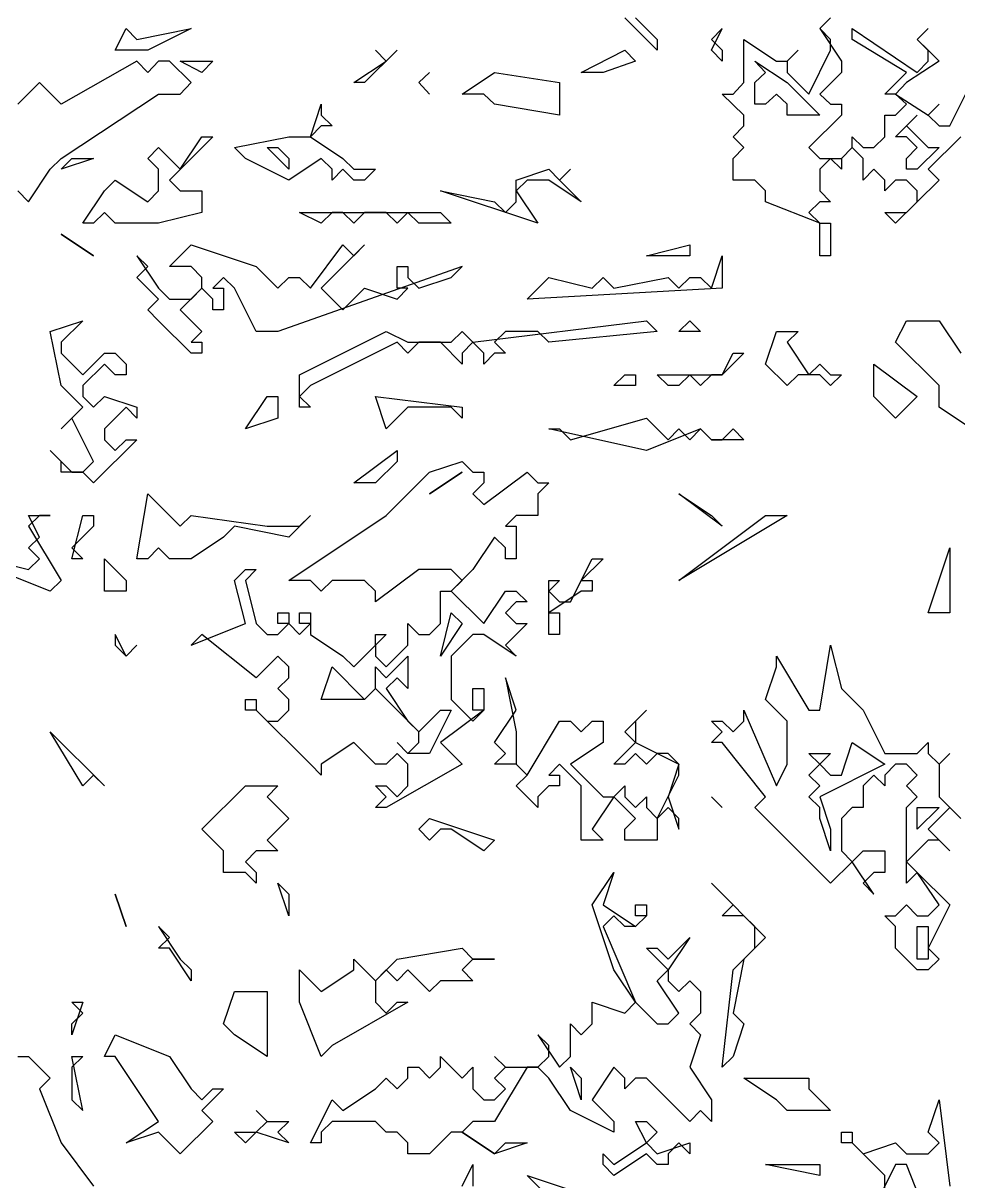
# Model space of a CAD drawing. Header units: millimetres. Extents: x 3633 to 4629, y 3430 to 3787.
# Drawn here: x 3991.47 to 3995.71, y 3592.82 to 3598.06 of the extents above; entities that cross this region are included whole.
import ezdxf

# ---------------------------------------------------------------- set-up
doc = ezdxf.new("R2010")
doc.units = ezdxf.units.MM

# ---------------------------------------------------------------- blocks, each defined once
blk = doc.blocks.new('Pine 3 Elev_133')
at = {"color": 0}
for p, q in [((-385.2, 4072.2), (-445.2, 4132.1)), ((-425.2, 4132.1), (-385.2, 4092.2)), ((-85.2, 4112.2), (-65.2, 4132.1)), ((-65.2, 4132.1), (-85.2, 4112.2)), ((-1385.2, 4072.2), (-1365.2, 4112.2)), ((-1365.2, 4112.2), (-1345.2, 4092.2)), ((-1345.2, 4092.2), (-1245.2, 4112.2)), ((-1245.2, 4112.2), (-1325.2, 4072.2)), ((-285.2, 4072.2), (-265.2, 4112.2)), ((-265.2, 4112.2), (-285.2, 4092.2)), ((-65.2, 4092.2), (-85.2, 4112.2)), ((-85.2, 4112.2), (-45.2, 4052.3)), ((-25.2, 4092.2), (-25.2, 4112.2)), ((-25.2, 4112.2), (94.8, 4031.3)), ((94.8, 4092.2), (114.8, 4112.2)), ((114.8, 4112.2), (94.8, 4092.2)), ((-385.2, 4092.2), (-385.2, 4072.2)), ((-285.2, 4092.2), (-265.2, 4072.2)), ((-225.2, 4012.4), (-225.2, 4092.2)), ((-225.2, 4092.2), (-165.2, 4052.3)), ((-65.2, 4072.2), (-65.2, 4092.2)), ((74.8, 4031.3), (-25.2, 4092.2)), ((114.8, 4072.2), (94.8, 4092.2)), ((94.8, 4092.2), (134.8, 4052.3)), ((-1325.2, 4072.2), (-1385.2, 4072.2)), ((-865.2, 4072.2), (-925.2, 4012.4)), ((-885.2, 4052.3), (-905.2, 4072.2)), ((-905.2, 4072.2), (-885.2, 4052.3)), ((-885.2, 4052.3), (-865.2, 4072.2)), ((-525.2, 4031.3), (-445.2, 4072.2)), ((-445.2, 4072.2), (-425.2, 4052.3)), ((-265.2, 4052.3), (-285.2, 4072.2)), ((-265.2, 4072.2), (-265.2, 4052.3)), ((-145.2, 4052.3), (-125.2, 4072.2)), ((-125.2, 4072.2), (-145.2, 4052.3)), ((-105.2, 3991.4), (-65.2, 4072.2)), ((114.8, 4052.3), (114.8, 4072.2)), ((-1345.2, 4052.3), (-1485.2, 3972.4)), ((-1325.2, 4031.3), (-1345.2, 4052.3)), ((-1305.2, 4052.3), (-1325.2, 4031.3)), ((-1285.2, 4052.3), (-1305.2, 4052.3)), ((-1245.2, 4012.4), (-1285.2, 4052.3)), ((-1225.2, 4031.3), (-1265.2, 4052.3)), ((-1265.2, 4052.3), (-1205.2, 4052.3)), ((-1205.2, 4052.3), (-1225.2, 4031.3)), ((-945.2, 4012.4), (-885.2, 4052.3)), ((-425.2, 4052.3), (-485.2, 4031.3)), ((-185.2, 4031.3), (-205.2, 4052.3)), ((-205.2, 4052.3), (-145.2, 4012.4)), ((-165.2, 4052.3), (-145.2, 4052.3)), ((-145.2, 4052.3), (-145.2, 4031.3)), ((-45.2, 4052.3), (-45.2, 4031.3)), ((134.8, 4052.3), (74.8, 4012.4)), ((94.8, 4031.3), (114.8, 4052.3)), ((-825.2, 4012.4), (-805.2, 4031.3)), ((-805.2, 4031.3), (-825.2, 4012.4)), ((-745.2, 3991.4), (-685.2, 4031.3)), ((-685.2, 4031.3), (-565.2, 4012.4)), ((-485.2, 4031.3), (-525.2, 4031.3)), ((-205.2, 4012.4), (-185.2, 4031.3)), ((-145.2, 4031.3), (-105.2, 3991.4)), ((-45.2, 4031.3), (-85.2, 3991.4)), ((34.8, 3991.4), (74.8, 4031.3)), ((-1525.2, 4012.4), (-1565.2, 3972.4)), ((-1485.2, 3972.4), (-1525.2, 4012.4)), ((-1265.2, 3991.4), (-1245.2, 4012.4)), ((-925.2, 4012.4), (-945.2, 4012.4)), ((-805.2, 3991.4), (-825.2, 4012.4)), ((-825.2, 4012.4), (-805.2, 3991.4)), ((-565.2, 4012.4), (-565.2, 3952.5)), ((-245.2, 3991.4), (-225.2, 4012.4)), ((-205.2, 3972.4), (-205.2, 4012.4)), ((-145.2, 4012.4), (-85.2, 3952.5)), ((74.8, 4012.4), (54.8, 3991.4)), ((154.8, 3932.5), (194.8, 4012.4)), ((-1485.2, 3872.6), (-1305.2, 3991.4)), ((-1305.2, 3991.4), (-1265.2, 3991.4)), ((-705.2, 3991.4), (-745.2, 3991.4)), ((-685.2, 3972.4), (-705.2, 3991.4)), ((-225.2, 3952.5), (-265.2, 3991.4)), ((-265.2, 3991.4), (-245.2, 3991.4)), ((-165.2, 3991.4), (-185.2, 3972.4)), ((-145.2, 3972.4), (-165.2, 3991.4)), ((-85.2, 3991.4), (-65.2, 3972.4)), ((54.8, 3991.4), (34.8, 3991.4)), ((74.8, 3972.4), (54.8, 3991.4)), ((54.8, 3991.4), (114.8, 3952.5)), ((-1025.2, 3912.5), (-1005.2, 3972.4)), ((-1005.2, 3972.4), (-1005.2, 3952.5)), ((-1005.2, 3952.5), (-985.2, 3932.5)), ((-565.2, 3952.5), (-685.2, 3972.4)), ((-225.2, 3932.5), (-225.2, 3952.5)), ((-185.2, 3972.4), (-205.2, 3972.4)), ((-145.2, 3952.5), (-145.2, 3972.4)), ((-85.2, 3952.5), (-145.2, 3952.5)), ((-45.2, 3952.5), (-105.2, 3892.6)), ((-65.2, 3972.4), (-45.2, 3972.4)), ((-45.2, 3972.4), (-45.2, 3952.5)), ((34.8, 3912.5), (34.8, 3952.5)), ((34.8, 3952.5), (54.8, 3952.5)), ((54.8, 3952.5), (74.8, 3972.4)), ((54.8, 3912.5), (94.8, 3952.5)), ((94.8, 3952.5), (74.8, 3932.5)), ((114.8, 3952.5), (134.8, 3972.4)), ((134.8, 3972.4), (114.8, 3952.5)), ((114.8, 3952.5), (134.8, 3932.5)), ((-1005.2, 3932.5), (-1025.2, 3912.5)), ((-985.2, 3932.5), (-1005.2, 3932.5)), ((-245.2, 3912.5), (-225.2, 3932.5)), ((74.8, 3932.5), (114.8, 3892.6)), ((134.8, 3932.5), (154.8, 3932.5)), ((-1205.2, 3912.5), (-1285.2, 3832.7)), ((-1265.2, 3852.7), (-1225.2, 3912.5)), ((-1225.2, 3912.5), (-1205.2, 3912.5)), ((-1165.2, 3892.6), (-1065.2, 3912.5)), ((-1065.2, 3912.5), (-1025.2, 3912.5)), ((-1025.2, 3912.5), (-965.2, 3872.6)), ((-225.2, 3892.6), (-245.2, 3912.5)), ((-25.2, 3892.6), (-25.2, 3912.5)), ((-25.2, 3912.5), (-5.2, 3892.6)), ((14.8, 3892.6), (34.8, 3912.5)), ((74.8, 3912.5), (54.8, 3912.5)), ((94.8, 3892.6), (74.8, 3912.5)), ((174.8, 3912.5), (114.8, 3852.7)), ((-1325.2, 3872.6), (-1305.2, 3892.6)), ((-1305.2, 3892.6), (-1265.2, 3852.7)), ((-1145.2, 3872.6), (-1165.2, 3892.6)), ((-1065.2, 3852.7), (-1105.2, 3892.6)), ((-1105.2, 3892.6), (-1085.2, 3892.6)), ((-1085.2, 3892.6), (-1065.2, 3872.6)), ((-245.2, 3872.6), (-225.2, 3892.6)), ((-105.2, 3892.6), (-85.2, 3872.6)), ((-25.2, 3892.6), (-45.2, 3872.6)), ((-45.2, 3872.6), (-25.2, 3892.6)), ((-5.2, 3872.6), (-25.2, 3892.6)), ((-5.2, 3892.6), (14.8, 3892.6)), ((74.8, 3872.6), (94.8, 3892.6)), ((134.8, 3892.6), (94.8, 3852.7)), ((114.8, 3892.6), (134.8, 3892.6)), ((-1505.2, 3852.7), (-1485.2, 3872.6)), ((-1485.2, 3852.7), (-1465.2, 3872.6)), ((-1425.2, 3872.6), (-1485.2, 3852.7)), ((-1465.2, 3872.6), (-1425.2, 3872.6)), ((-1305.2, 3852.7), (-1325.2, 3872.6)), ((-1065.2, 3832.7), (-1145.2, 3872.6)), ((-1005.2, 3872.6), (-1065.2, 3832.7)), ((-1065.2, 3872.6), (-1065.2, 3852.7)), ((-985.2, 3852.7), (-1005.2, 3872.6)), ((-965.2, 3872.6), (-945.2, 3852.7)), ((-245.2, 3832.7), (-245.2, 3872.6)), ((-65.2, 3872.6), (-85.2, 3852.7)), ((-85.2, 3872.6), (-45.2, 3872.6)), ((-45.2, 3852.7), (-65.2, 3872.6)), ((-45.2, 3872.6), (-45.2, 3852.7)), ((-5.2, 3832.7), (-5.2, 3872.6)), ((74.8, 3852.7), (74.8, 3872.6)), ((-1545.2, 3792.8), (-1505.2, 3852.7)), ((-1305.2, 3812.7), (-1305.2, 3852.7)), ((-965.2, 3852.7), (-985.2, 3832.7)), ((-985.2, 3832.7), (-985.2, 3852.7)), ((-945.2, 3832.7), (-965.2, 3852.7)), ((-945.2, 3852.7), (-905.2, 3852.7)), ((-905.2, 3852.7), (-925.2, 3832.7)), ((-645.2, 3832.7), (-585.2, 3852.7)), ((-585.2, 3852.7), (-565.2, 3832.7)), ((-545.2, 3852.7), (-565.2, 3832.7)), ((-565.2, 3832.7), (-545.2, 3852.7)), ((-85.2, 3852.7), (-85.2, 3812.7)), ((14.8, 3852.7), (-5.2, 3832.7)), ((34.8, 3832.7), (14.8, 3852.7)), ((94.8, 3852.7), (74.8, 3852.7)), ((114.8, 3852.7), (134.8, 3832.7)), ((-1405.2, 3812.7), (-1385.2, 3832.7)), ((-1385.2, 3832.7), (-1325.2, 3792.8)), ((-1285.2, 3832.7), (-1265.2, 3812.7)), ((-925.2, 3832.7), (-945.2, 3832.7)), ((-625.2, 3832.7), (-645.2, 3812.7)), ((-645.2, 3792.8), (-645.2, 3832.7)), ((-585.2, 3832.7), (-625.2, 3832.7)), ((-525.2, 3792.8), (-585.2, 3832.7)), ((-565.2, 3832.7), (-525.2, 3792.8)), ((-205.2, 3832.7), (-245.2, 3832.7)), ((-185.2, 3812.7), (-205.2, 3832.7)), ((54.8, 3832.7), (34.8, 3812.7)), ((34.8, 3812.7), (34.8, 3832.7)), ((134.8, 3832.7), (54.8, 3752.9)), ((74.8, 3832.7), (54.8, 3832.7)), ((94.8, 3812.7), (74.8, 3832.7)), ((-1565.2, 3812.7), (-1545.2, 3792.8)), ((-1445.2, 3752.9), (-1405.2, 3812.7)), ((-1325.2, 3792.8), (-1305.2, 3812.7)), ((-1265.2, 3812.7), (-1225.2, 3812.7)), ((-1225.2, 3812.7), (-1225.2, 3772.8)), ((-605.2, 3752.9), (-785.2, 3812.7)), ((-785.2, 3812.7), (-685.2, 3792.8)), ((-645.2, 3812.7), (-605.2, 3752.9)), ((-185.2, 3792.8), (-185.2, 3812.7)), ((-85.2, 3812.7), (-65.2, 3792.8)), ((94.8, 3792.8), (94.8, 3812.7)), ((-685.2, 3792.8), (-665.2, 3772.8)), ((-665.2, 3772.8), (-645.2, 3792.8)), ((-85.2, 3752.9), (-185.2, 3792.8)), ((-85.2, 3792.8), (-105.2, 3772.8)), ((-65.2, 3792.8), (-85.2, 3792.8)), ((74.8, 3772.8), (94.8, 3792.8)), ((-1405.2, 3772.8), (-1425.2, 3752.9)), ((-1385.2, 3752.9), (-1405.2, 3772.8)), ((-1225.2, 3772.8), (-1305.2, 3752.9)), ((-1005.2, 3752.9), (-1045.2, 3772.8)), ((-1045.2, 3772.8), (-785.2, 3772.8)), ((-985.2, 3772.8), (-1005.2, 3752.9)), ((-965.2, 3772.8), (-985.2, 3772.8)), ((-945.2, 3752.9), (-965.2, 3772.8)), ((-925.2, 3772.8), (-945.2, 3752.9)), ((-885.2, 3772.8), (-925.2, 3772.8)), ((-865.2, 3752.9), (-885.2, 3772.8)), ((-845.2, 3772.8), (-865.2, 3752.9)), ((-825.2, 3752.9), (-845.2, 3772.8)), ((-785.2, 3772.8), (-765.2, 3752.9)), ((-105.2, 3772.8), (-85.2, 3752.9)), ((54.8, 3752.9), (34.8, 3772.8)), ((34.8, 3772.8), (74.8, 3772.8)), ((-1425.2, 3752.9), (-1445.2, 3752.9)), ((-1305.2, 3752.9), (-1385.2, 3752.9)), ((-765.2, 3752.9), (-825.2, 3752.9)), ((-85.2, 3752.9), (-65.2, 3752.9)), ((-85.2, 3693), (-85.2, 3752.9)), ((-65.2, 3752.9), (-65.2, 3693)), ((-1485.2, 3732.9), (-1425.2, 3693)), ((-1425.2, 3693), (-1485.2, 3732.9)), ((-1285.2, 3673), (-1245.2, 3712.9)), ((-1245.2, 3712.9), (-1125.2, 3673)), ((-1025.2, 3633.1), (-965.2, 3712.9)), ((-925.2, 3712.9), (-1005.2, 3633.1)), ((-965.2, 3712.9), (-945.2, 3693)), ((-945.2, 3693), (-925.2, 3712.9)), ((-405.2, 3693), (-325.2, 3712.9)), ((-325.2, 3712.9), (-325.2, 3693)), ((-1325.2, 3673), (-1345.2, 3693)), ((-1345.2, 3693), (-1305.2, 3633.1)), ((-325.2, 3693), (-405.2, 3693)), ((-285.2, 3633.1), (-265.2, 3693)), ((-265.2, 3693), (-265.2, 3633.1)), ((-65.2, 3693), (-85.2, 3693)), ((-1345.2, 3653), (-1325.2, 3673)), ((-1305.2, 3613.1), (-1345.2, 3653)), ((-1245.2, 3673), (-1285.2, 3673)), ((-1225.2, 3653), (-1245.2, 3673)), ((-1225.2, 3633.1), (-1225.2, 3653)), ((-1185.2, 3653), (-1205.2, 3633.1)), ((-1165.2, 3633.1), (-1185.2, 3653)), ((-1125.2, 3673), (-1085.2, 3633.1)), ((-745.2, 3673), (-1085.2, 3553.2)), ((-1085.2, 3633.1), (-1065.2, 3653)), ((-1065.2, 3653), (-1045.2, 3653)), ((-1045.2, 3653), (-1025.2, 3633.1)), ((-865.2, 3633.1), (-865.2, 3673)), ((-865.2, 3673), (-845.2, 3673)), ((-845.2, 3673), (-845.2, 3653)), ((-845.2, 3653), (-825.2, 3633.1)), ((-825.2, 3633.1), (-765.2, 3653)), ((-765.2, 3653), (-745.2, 3673)), ((-625.2, 3613.1), (-585.2, 3653)), ((-585.2, 3653), (-505.2, 3633.1)), ((-505.2, 3633.1), (-485.2, 3653)), ((-485.2, 3653), (-465.2, 3633.1)), ((-465.2, 3633.1), (-365.2, 3653)), ((-365.2, 3653), (-345.2, 3633.1)), ((-345.2, 3633.1), (-325.2, 3653)), ((-325.2, 3653), (-305.2, 3653)), ((-305.2, 3653), (-285.2, 3633.1)), ((-1305.2, 3633.1), (-1285.2, 3613.1)), ((-1225.2, 3633.1), (-1265.2, 3593.2)), ((-1245.2, 3613.1), (-1225.2, 3633.1)), ((-1205.2, 3613.1), (-1225.2, 3633.1)), ((-1205.2, 3633.1), (-1185.2, 3633.1)), ((-1185.2, 3633.1), (-1185.2, 3593.2)), ((-1125.2, 3553.2), (-1165.2, 3633.1)), ((-1005.2, 3633.1), (-965.2, 3593.2)), ((-965.2, 3593.2), (-925.2, 3633.1)), ((-925.2, 3633.1), (-865.2, 3613.1)), ((-865.2, 3613.1), (-845.2, 3633.1)), ((-845.2, 3633.1), (-865.2, 3633.1)), ((-265.2, 3633.1), (-625.2, 3613.1)), ((-1325.2, 3593.2), (-1305.2, 3613.1)), ((-1285.2, 3613.1), (-1245.2, 3613.1)), ((-1205.2, 3593.2), (-1205.2, 3613.1)), ((-1305.2, 3573.2), (-1325.2, 3593.2)), ((-1265.2, 3593.2), (-1225.2, 3553.2)), ((-1185.2, 3593.2), (-1205.2, 3593.2)), ((-1505.2, 3553.2), (-1445.2, 3573.2)), ((-1445.2, 3573.2), (-1485.2, 3533.3)), ((-1245.2, 3513.3), (-1305.2, 3573.2)), ((-725.2, 3533.3), (-405.2, 3573.2)), ((-405.2, 3573.2), (-385.2, 3553.2)), ((-345.2, 3553.2), (-325.2, 3573.2)), ((-325.2, 3573.2), (-305.2, 3553.2)), ((54.8, 3533.3), (74.8, 3573.2)), ((74.8, 3573.2), (134.8, 3573.2)), ((134.8, 3573.2), (174.8, 3513.3)), ((-1485.2, 3453.4), (-1505.2, 3553.2)), ((-1225.2, 3553.2), (-1245.2, 3533.3)), ((-1085.2, 3553.2), (-1125.2, 3553.2)), ((-1045.2, 3473.4), (-885.2, 3553.2)), ((-885.2, 3553.2), (-845.2, 3533.3)), ((-765.2, 3533.3), (-745.2, 3553.2)), ((-745.2, 3553.2), (-725.2, 3533.3)), ((-665.2, 3553.2), (-685.2, 3533.3)), ((-605.2, 3553.2), (-665.2, 3553.2)), ((-585.2, 3533.3), (-605.2, 3553.2)), ((-385.2, 3553.2), (-585.2, 3533.3)), ((-305.2, 3553.2), (-345.2, 3553.2)), ((-185.2, 3493.3), (-165.2, 3553.2)), ((-165.2, 3553.2), (-125.2, 3553.2)), ((-125.2, 3553.2), (-145.2, 3533.3)), ((-1485.2, 3533.3), (-1485.2, 3513.3)), ((-1245.2, 3533.3), (-1225.2, 3533.3)), ((-1225.2, 3533.3), (-1225.2, 3513.3)), ((-865.2, 3533.3), (-1025.2, 3453.4)), ((-845.2, 3513.3), (-865.2, 3533.3)), ((-825.2, 3533.3), (-845.2, 3513.3)), ((-845.2, 3533.3), (-765.2, 3533.3)), ((-785.2, 3533.3), (-825.2, 3533.3)), ((-745.2, 3493.3), (-785.2, 3533.3)), ((-725.2, 3533.3), (-745.2, 3513.3)), ((-705.2, 3513.3), (-725.2, 3533.3)), ((-685.2, 3533.3), (-665.2, 3513.3)), ((-145.2, 3533.3), (-105.2, 3473.4)), ((134.8, 3453.4), (54.8, 3533.3)), ((-1485.2, 3513.3), (-1445.2, 3473.4)), ((-1445.2, 3473.4), (-1405.2, 3513.3)), ((-1405.2, 3513.3), (-1385.2, 3513.3)), ((-1385.2, 3513.3), (-1365.2, 3493.3)), ((-1225.2, 3513.3), (-1245.2, 3513.3)), ((-745.2, 3513.3), (-745.2, 3493.3)), ((-685.2, 3513.3), (-705.2, 3493.3)), ((-705.2, 3493.3), (-705.2, 3513.3)), ((-665.2, 3513.3), (-685.2, 3513.3)), ((-265.2, 3473.4), (-245.2, 3513.3)), ((-225.2, 3513.3), (-265.2, 3473.4)), ((-245.2, 3513.3), (-225.2, 3513.3)), ((-1405.2, 3493.3), (-1445.2, 3453.4)), ((-1385.2, 3473.4), (-1405.2, 3493.3)), ((-1365.2, 3493.3), (-1365.2, 3473.4)), ((-145.2, 3453.4), (-185.2, 3493.3)), ((-105.2, 3473.4), (-85.2, 3493.3)), ((-85.2, 3493.3), (-65.2, 3473.4)), ((14.8, 3433.5), (14.8, 3493.3)), ((14.8, 3493.3), (94.8, 3433.5)), ((-1365.2, 3473.4), (-1385.2, 3473.4)), ((-1045.2, 3413.5), (-1045.2, 3473.4)), ((-465.2, 3453.4), (-445.2, 3473.4)), ((-445.2, 3473.4), (-425.2, 3473.4)), ((-425.2, 3473.4), (-425.2, 3453.4)), ((-365.2, 3453.4), (-385.2, 3473.4)), ((-385.2, 3473.4), (-265.2, 3473.4)), ((-325.2, 3473.4), (-345.2, 3453.4)), ((-305.2, 3453.4), (-325.2, 3473.4)), ((-285.2, 3473.4), (-305.2, 3453.4)), ((-265.2, 3473.4), (-285.2, 3473.4)), ((-125.2, 3473.4), (-145.2, 3453.4)), ((-85.2, 3473.4), (-125.2, 3473.4)), ((-65.2, 3453.4), (-85.2, 3473.4)), ((-65.2, 3473.4), (-45.2, 3473.4)), ((-45.2, 3473.4), (-65.2, 3453.4)), ((-1445.2, 3413.5), (-1485.2, 3453.4)), ((-1445.2, 3453.4), (-1445.2, 3433.5)), ((-1025.2, 3453.4), (-1045.2, 3433.5)), ((-425.2, 3453.4), (-465.2, 3453.4)), ((-345.2, 3453.4), (-365.2, 3453.4)), ((134.8, 3413.5), (134.8, 3453.4)), ((-1445.2, 3433.5), (-1425.2, 3413.5)), ((-1425.2, 3413.5), (-1405.2, 3433.5)), ((-1405.2, 3433.5), (-1345.2, 3413.5)), ((-1145.2, 3373.6), (-1105.2, 3433.5)), ((-1105.2, 3433.5), (-1085.2, 3433.5)), ((-1085.2, 3433.5), (-1085.2, 3393.5)), ((-1045.2, 3433.5), (-1025.2, 3413.5)), ((-885.2, 3373.6), (-905.2, 3433.5)), ((-905.2, 3433.5), (-745.2, 3413.5)), ((54.8, 3393.5), (14.8, 3433.5)), ((94.8, 3433.5), (54.8, 3393.5)), ((-1485.2, 3373.6), (-1445.2, 3413.5)), ((-1365.2, 3413.5), (-1405.2, 3373.6)), ((-1345.2, 3393.5), (-1365.2, 3413.5)), ((-1345.2, 3413.5), (-1345.2, 3393.5)), ((-1025.2, 3413.5), (-1045.2, 3413.5)), ((-845.2, 3413.5), (-885.2, 3373.6)), ((-765.2, 3413.5), (-845.2, 3413.5)), ((-745.2, 3393.5), (-765.2, 3413.5)), ((-745.2, 3413.5), (-745.2, 3393.5)), ((194.8, 3373.6), (134.8, 3413.5)), ((-1465.2, 3393.5), (-1485.2, 3373.6)), ((-1425.2, 3313.7), (-1465.2, 3393.5)), ((-1085.2, 3393.5), (-1145.2, 3373.6)), ((-545.2, 3353.6), (-405.2, 3393.5)), ((-405.2, 3393.5), (-365.2, 3353.6)), ((-1345.2, 3353.6), (-1425.2, 3273.8)), ((-1405.2, 3373.6), (-1405.2, 3353.6)), ((-1405.2, 3353.6), (-1385.2, 3333.7)), ((-1385.2, 3333.7), (-1365.2, 3353.6)), ((-1365.2, 3353.6), (-1345.2, 3353.6)), ((-405.2, 3333.7), (-585.2, 3373.6)), ((-585.2, 3373.6), (-565.2, 3373.6)), ((-565.2, 3373.6), (-545.2, 3353.6)), ((-305.2, 3373.6), (-405.2, 3333.7)), ((-365.2, 3353.6), (-345.2, 3373.6)), ((-345.2, 3373.6), (-325.2, 3353.6)), ((-325.2, 3353.6), (-305.2, 3373.6)), ((-305.2, 3373.6), (-285.2, 3353.6)), ((-285.2, 3353.6), (-305.2, 3373.6)), ((-285.2, 3353.6), (-265.2, 3353.6)), ((-225.2, 3353.6), (-285.2, 3353.6)), ((-265.2, 3353.6), (-245.2, 3373.6)), ((-245.2, 3373.6), (-225.2, 3353.6)), ((-1485.2, 3313.7), (-1505.2, 3333.7)), ((-1505.2, 3333.7), (-1465.2, 3293.7)), ((-945.2, 3273.8), (-865.2, 3333.7)), ((-865.2, 3333.7), (-865.2, 3313.7)), ((-1485.2, 3293.7), (-1485.2, 3313.7)), ((-1445.2, 3293.7), (-1425.2, 3313.7)), ((-865.2, 3313.7), (-905.2, 3273.8)), ((-805.2, 3293.7), (-745.2, 3313.7)), ((-745.2, 3313.7), (-725.2, 3293.7)), ((-1445.2, 3293.7), (-1485.2, 3293.7)), ((-1465.2, 3293.7), (-1445.2, 3293.7)), ((-1425.2, 3273.8), (-1445.2, 3293.7)), ((-885.2, 3213.9), (-805.2, 3293.7)), ((-745.2, 3293.7), (-805.2, 3253.8)), ((-805.2, 3253.8), (-745.2, 3293.7)), ((-725.2, 3293.7), (-705.2, 3293.7)), ((-705.2, 3293.7), (-705.2, 3273.8)), ((-705.2, 3233.8), (-625.2, 3293.7)), ((-625.2, 3293.7), (-605.2, 3273.8)), ((-905.2, 3273.8), (-945.2, 3273.8)), ((-705.2, 3273.8), (-725.2, 3253.8)), ((-605.2, 3273.8), (-585.2, 3273.8)), ((-585.2, 3273.8), (-605.2, 3253.8)), ((-1345.2, 3134), (-1325.2, 3253.8)), ((-1325.2, 3253.8), (-1265.2, 3193.9)), ((-725.2, 3253.8), (-705.2, 3233.8)), ((-605.2, 3253.8), (-605.2, 3213.9)), ((-265.2, 3193.9), (-345.2, 3253.8)), ((-345.2, 3253.8), (-285.2, 3213.9)), ((-1525.2, 3213.9), (-1545.2, 3193.9)), ((-1525.2, 3174), (-1545.2, 3213.9)), ((-1545.2, 3213.9), (-1505.2, 3213.9)), ((-1505.2, 3213.9), (-1525.2, 3213.9)), ((-1465.2, 3134), (-1445.2, 3213.9)), ((-1445.2, 3213.9), (-1425.2, 3213.9)), ((-1425.2, 3213.9), (-1425.2, 3193.9)), ((-1265.2, 3193.9), (-1245.2, 3213.9)), ((-1245.2, 3213.9), (-1105.2, 3193.9)), ((-1065.2, 3094.1), (-885.2, 3213.9)), ((-1025.2, 3213.9), (-1065.2, 3174)), ((-1045.2, 3193.9), (-1025.2, 3213.9)), ((-645.2, 3213.9), (-665.2, 3193.9)), ((-605.2, 3213.9), (-645.2, 3213.9)), ((-345.2, 3094.1), (-185.2, 3213.9)), ((-145.2, 3213.9), (-345.2, 3094.1)), ((-285.2, 3213.9), (-265.2, 3193.9)), ((-185.2, 3213.9), (-145.2, 3213.9)), ((-1545.2, 3193.9), (-1485.2, 3094.1)), ((-1425.2, 3193.9), (-1465.2, 3154)), ((-1165.2, 3193.9), (-1185.2, 3174)), ((-1065.2, 3174), (-1165.2, 3193.9)), ((-1105.2, 3193.9), (-1045.2, 3193.9)), ((-665.2, 3193.9), (-645.2, 3193.9)), ((-645.2, 3193.9), (-645.2, 3134)), ((-1545.2, 3154), (-1525.2, 3174)), ((-1185.2, 3174), (-1245.2, 3134)), ((-685.2, 3174), (-725.2, 3114.1)), ((-665.2, 3154), (-685.2, 3174)), ((-1525.2, 3134), (-1545.2, 3154)), ((-1465.2, 3154), (-1445.2, 3134)), ((-1305.2, 3154), (-1325.2, 3134)), ((-1285.2, 3134), (-1305.2, 3154)), ((-665.2, 3134), (-665.2, 3154)), ((114.8, 3034.2), (154.8, 3154)), ((154.8, 3154), (154.8, 3034.2)), ((-1625.2, 3134), (-1545.2, 3114.1)), ((-1545.2, 3114.1), (-1525.2, 3134)), ((-1445.2, 3134), (-1465.2, 3134)), ((-1405.2, 3074.1), (-1405.2, 3134)), ((-1405.2, 3134), (-1365.2, 3094.1)), ((-1325.2, 3134), (-1345.2, 3134)), ((-1245.2, 3134), (-1285.2, 3134)), ((-645.2, 3134), (-665.2, 3134)), ((-545.2, 3054.2), (-505.2, 3134)), ((-485.2, 3134), (-525.2, 3094.1)), ((-505.2, 3134), (-485.2, 3134)), ((-1505.2, 3074.1), (-1605.2, 3114.1)), ((-1165.2, 3094.1), (-1145.2, 3114.1)), ((-1145.2, 3114.1), (-1125.2, 3114.1)), ((-1125.2, 3114.1), (-1145.2, 3094.1)), ((-825.2, 3114.1), (-905.2, 3054.2)), ((-765.2, 3114.1), (-825.2, 3114.1)), ((-725.2, 3114.1), (-765.2, 3074.1)), ((-745.2, 3094.1), (-765.2, 3114.1)), ((-1485.2, 3094.1), (-1505.2, 3074.1)), ((-1365.2, 3094.1), (-1365.2, 3074.1)), ((-1145.2, 3014.3), (-1165.2, 3094.1)), ((-1145.2, 3094.1), (-1125.2, 3014.3)), ((-1025.2, 3094.1), (-1065.2, 3094.1)), ((-1005.2, 3074.1), (-1025.2, 3094.1)), ((-985.2, 3094.1), (-1005.2, 3074.1)), ((-925.2, 3094.1), (-985.2, 3094.1)), ((-905.2, 3074.1), (-925.2, 3094.1)), ((-765.2, 3074.1), (-745.2, 3094.1)), ((-585.2, 2994.3), (-585.2, 3094.1)), ((-585.2, 3094.1), (-565.2, 3094.1)), ((-565.2, 3094.1), (-585.2, 3074.1)), ((-525.2, 3094.1), (-505.2, 3094.1)), ((-505.2, 3094.1), (-505.2, 3074.1)), ((-1365.2, 3074.1), (-1405.2, 3074.1)), ((-905.2, 3054.2), (-905.2, 3074.1)), ((-785.2, 3014.3), (-785.2, 3074.1)), ((-785.2, 3074.1), (-765.2, 3074.1)), ((-765.2, 3074.1), (-705.2, 3014.3)), ((-705.2, 3014.3), (-665.2, 3074.1)), ((-665.2, 3074.1), (-645.2, 3074.1)), ((-645.2, 3074.1), (-625.2, 3054.2)), ((-525.2, 3074.1), (-585.2, 3034.2)), ((-585.2, 3074.1), (-565.2, 3054.2)), ((-505.2, 3074.1), (-525.2, 3074.1)), ((-1085.2, 3014.3), (-1085.2, 3034.2)), ((-1085.2, 3034.2), (-1065.2, 3034.2)), ((-1065.2, 3034.2), (-1065.2, 3014.3)), ((-1045.2, 3014.3), (-1045.2, 3034.2)), ((-1045.2, 3034.2), (-1025.2, 3034.2)), ((-1025.2, 3034.2), (-1025.2, 2994.3)), ((-785.2, 2954.4), (-765.2, 3034.2)), ((-765.2, 3034.2), (-745.2, 3014.3)), ((-645.2, 3054.2), (-665.2, 3034.2)), ((-665.2, 3034.2), (-645.2, 3014.3)), ((-625.2, 3054.2), (-645.2, 3054.2)), ((-585.2, 3034.2), (-565.2, 3034.2)), ((-565.2, 3054.2), (-545.2, 3054.2)), ((-565.2, 3034.2), (-565.2, 2994.3)), ((154.8, 3034.2), (114.8, 3034.2)), ((-1245.2, 2974.3), (-1145.2, 3014.3)), ((-1125.2, 3014.3), (-1105.2, 2994.3)), ((-1085.2, 2994.3), (-1065.2, 3014.3)), ((-1065.2, 3014.3), (-1085.2, 3014.3)), ((-1065.2, 3014.3), (-1045.2, 2994.3)), ((-1045.2, 2994.3), (-1025.2, 3014.3)), ((-1025.2, 3014.3), (-1045.2, 3014.3)), ((-845.2, 2974.3), (-845.2, 3014.3)), ((-845.2, 3014.3), (-825.2, 2994.3)), ((-805.2, 2994.3), (-785.2, 3014.3)), ((-745.2, 3014.3), (-785.2, 2954.4)), ((-625.2, 3014.3), (-665.2, 2974.3)), ((-645.2, 3014.3), (-625.2, 3014.3)), ((-1365.2, 2954.4), (-1385.2, 2994.3)), ((-1385.2, 2994.3), (-1385.2, 2974.3)), ((-1225.2, 2994.3), (-1245.2, 2974.3)), ((-1125.2, 2914.4), (-1225.2, 2994.3)), ((-1105.2, 2994.3), (-1085.2, 2994.3)), ((-1025.2, 2994.3), (-965.2, 2954.4)), ((-905.2, 2974.3), (-905.2, 2994.3)), ((-905.2, 2994.3), (-885.2, 2994.3)), ((-885.2, 2994.3), (-905.2, 2974.3)), ((-825.2, 2994.3), (-805.2, 2994.3)), ((-725.2, 2994.3), (-765.2, 2954.4)), ((-705.2, 2994.3), (-725.2, 2994.3)), ((-645.2, 2954.4), (-705.2, 2994.3)), ((-565.2, 2994.3), (-585.2, 2994.3)), ((-1385.2, 2974.3), (-1365.2, 2954.4)), ((-1365.2, 2954.4), (-1345.2, 2974.3)), ((-1345.2, 2974.3), (-1365.2, 2954.4)), ((-945.2, 2934.4), (-905.2, 2974.3)), ((-905.2, 2974.3), (-905.2, 2954.4)), ((-885.2, 2934.4), (-845.2, 2974.3)), ((-665.2, 2974.3), (-645.2, 2954.4)), ((-85.2, 2854.6), (-65.2, 2974.3)), ((-65.2, 2974.3), (-45.2, 2894.5)), ((-1085.2, 2954.4), (-1125.2, 2914.4)), ((-1065.2, 2934.4), (-1085.2, 2954.4)), ((-965.2, 2954.4), (-945.2, 2934.4)), ((-905.2, 2954.4), (-885.2, 2934.4)), ((-885.2, 2914.4), (-845.2, 2954.4)), ((-845.2, 2954.4), (-845.2, 2894.5)), ((-765.2, 2954.4), (-765.2, 2874.5)), ((-165.2, 2934.4), (-165.2, 2954.4)), ((-165.2, 2954.4), (-105.2, 2854.6)), ((-1065.2, 2914.4), (-1065.2, 2934.4)), ((-1005.2, 2874.5), (-985.2, 2934.4)), ((-985.2, 2934.4), (-925.2, 2874.5)), ((-905.2, 2894.5), (-905.2, 2934.4)), ((-905.2, 2934.4), (-885.2, 2914.4)), ((-185.2, 2874.5), (-165.2, 2934.4)), ((-1085.2, 2894.5), (-1065.2, 2914.4)), ((-865.2, 2914.4), (-885.2, 2894.5)), ((-845.2, 2894.5), (-865.2, 2914.4)), ((-645.2, 2854.6), (-665.2, 2914.4)), ((-665.2, 2914.4), (-645.2, 2814.6)), ((-1065.2, 2874.5), (-1085.2, 2894.5)), ((-905.2, 2894.5), (-925.2, 2874.5)), ((-925.2, 2874.5), (-905.2, 2894.5)), ((-825.2, 2814.6), (-905.2, 2894.5)), ((-885.2, 2894.5), (-845.2, 2834.6)), ((-725.2, 2854.6), (-725.2, 2894.5)), ((-725.2, 2894.5), (-705.2, 2894.5)), ((-705.2, 2894.5), (-705.2, 2854.6)), ((-45.2, 2894.5), (-5.2, 2854.6)), ((-1145.2, 2854.6), (-1145.2, 2874.5)), ((-1145.2, 2874.5), (-1125.2, 2874.5)), ((-1125.2, 2874.5), (-1125.2, 2854.6)), ((-1065.2, 2854.6), (-1065.2, 2874.5)), ((-925.2, 2874.5), (-1005.2, 2874.5)), ((-765.2, 2874.5), (-725.2, 2834.6)), ((-145.2, 2834.6), (-185.2, 2874.5)), ((-1125.2, 2854.6), (-1145.2, 2854.6)), ((-1025.2, 2754.8), (-1125.2, 2854.6)), ((-1125.2, 2854.6), (-1105.2, 2834.6)), ((-1085.2, 2834.6), (-1065.2, 2854.6)), ((-825.2, 2814.6), (-785.2, 2854.6)), ((-765.2, 2854.6), (-805.2, 2774.7)), ((-705.2, 2854.6), (-785.2, 2794.7)), ((-785.2, 2854.6), (-765.2, 2854.6)), ((-725.2, 2834.6), (-705.2, 2854.6)), ((-705.2, 2854.6), (-725.2, 2854.6)), ((-685.2, 2794.7), (-645.2, 2854.6)), ((-445.2, 2814.6), (-405.2, 2854.6)), ((-405.2, 2854.6), (-425.2, 2834.6)), ((-225.2, 2834.6), (-225.2, 2854.6)), ((-225.2, 2854.6), (-165.2, 2714.8)), ((-105.2, 2854.6), (-85.2, 2854.6)), ((-5.2, 2854.6), (34.8, 2774.7)), ((-1105.2, 2834.6), (-1085.2, 2834.6)), ((-845.2, 2834.6), (-825.2, 2814.6)), ((-625.2, 2734.8), (-565.2, 2834.6)), ((-565.2, 2834.6), (-545.2, 2834.6)), ((-545.2, 2834.6), (-525.2, 2814.6)), ((-525.2, 2814.6), (-505.2, 2834.6)), ((-505.2, 2834.6), (-485.2, 2834.6)), ((-485.2, 2834.6), (-485.2, 2794.7)), ((-425.2, 2834.6), (-425.2, 2794.7)), ((-265.2, 2814.6), (-285.2, 2834.6)), ((-285.2, 2834.6), (-265.2, 2834.6)), ((-265.2, 2834.6), (-245.2, 2814.6)), ((-245.2, 2814.6), (-225.2, 2834.6)), ((-145.2, 2754.8), (-145.2, 2834.6)), ((-1445.2, 2714.8), (-1505.2, 2814.6)), ((-1505.2, 2814.6), (-1405.2, 2714.8)), ((-825.2, 2794.7), (-825.2, 2814.6)), ((-645.2, 2814.6), (-645.2, 2754.8)), ((-425.2, 2794.7), (-445.2, 2814.6)), ((-285.2, 2794.7), (-265.2, 2814.6)), ((-945.2, 2794.7), (-1005.2, 2754.8)), ((-905.2, 2754.8), (-945.2, 2794.7)), ((-845.2, 2774.7), (-865.2, 2794.7)), ((-865.2, 2794.7), (-845.2, 2774.7)), ((-845.2, 2774.7), (-825.2, 2794.7)), ((-785.2, 2794.7), (-745.2, 2754.8)), ((-665.2, 2774.7), (-685.2, 2794.7)), ((-485.2, 2794.7), (-545.2, 2754.8)), ((-465.2, 2754.8), (-425.2, 2794.7)), ((-425.2, 2794.7), (-345.2, 2754.8)), ((-265.2, 2794.7), (-285.2, 2794.7)), ((-185.2, 2694.9), (-265.2, 2794.7)), ((-45.2, 2734.8), (-25.2, 2794.7)), ((-25.2, 2794.7), (34.8, 2754.8)), ((94.8, 2774.7), (114.8, 2794.7)), ((114.8, 2794.7), (114.8, 2774.7)), ((-865.2, 2774.7), (-885.2, 2754.8)), ((-845.2, 2754.8), (-865.2, 2774.7)), ((-805.2, 2774.7), (-845.2, 2774.7)), ((-685.2, 2754.8), (-665.2, 2774.7)), ((-425.2, 2774.7), (-445.2, 2754.8)), ((-405.2, 2754.8), (-425.2, 2774.7)), ((-385.2, 2774.7), (-405.2, 2754.8)), ((-365.2, 2774.7), (-385.2, 2774.7)), ((-345.2, 2754.8), (-365.2, 2774.7)), ((-85.2, 2754.8), (-105.2, 2774.7)), ((-105.2, 2774.7), (-65.2, 2774.7)), ((-65.2, 2774.7), (-85.2, 2754.8)), ((34.8, 2774.7), (94.8, 2774.7)), ((114.8, 2774.7), (134.8, 2754.8)), ((134.8, 2754.8), (154.8, 2774.7)), ((154.8, 2774.7), (134.8, 2754.8)), ((-1425.2, 2734.8), (-1445.2, 2714.8)), ((-1405.2, 2714.8), (-1425.2, 2734.8)), ((-1005.2, 2734.8), (-1025.2, 2754.8)), ((-1005.2, 2754.8), (-1005.2, 2734.8)), ((-885.2, 2754.8), (-905.2, 2754.8)), ((-745.2, 2754.8), (-885.2, 2674.9)), ((-845.2, 2714.8), (-845.2, 2754.8)), ((-645.2, 2754.8), (-685.2, 2754.8)), ((-645.2, 2754.8), (-625.2, 2734.8)), ((-625.2, 2734.8), (-645.2, 2754.8)), ((-645.2, 2714.8), (-625.2, 2734.8)), ((-565.2, 2754.8), (-585.2, 2734.8)), ((-585.2, 2734.8), (-565.2, 2734.8)), ((-525.2, 2714.8), (-565.2, 2754.8)), ((-565.2, 2734.8), (-565.2, 2714.8)), ((-545.2, 2754.8), (-485.2, 2694.9)), ((-445.2, 2754.8), (-465.2, 2754.8)), ((-385.2, 2654.9), (-345.2, 2734.8)), ((-345.2, 2754.8), (-365.2, 2694.9)), ((-345.2, 2734.8), (-345.2, 2754.8)), ((-165.2, 2714.8), (-145.2, 2754.8)), ((-105.2, 2734.8), (-85.2, 2754.8)), ((-85.2, 2714.8), (-105.2, 2734.8)), ((-85.2, 2754.8), (-65.2, 2734.8)), ((34.8, 2754.8), (-85.2, 2694.9)), ((-65.2, 2734.8), (-45.2, 2734.8)), ((14.8, 2734.8), (-5.2, 2714.8)), ((34.8, 2714.8), (14.8, 2734.8)), ((54.8, 2754.8), (34.8, 2734.8)), ((34.8, 2734.8), (34.8, 2714.8)), ((74.8, 2754.8), (54.8, 2754.8)), ((94.8, 2734.8), (74.8, 2754.8)), ((74.8, 2714.8), (94.8, 2734.8)), ((134.8, 2754.8), (134.8, 2694.9)), ((-1225.2, 2635), (-1145.2, 2714.8)), ((-1145.2, 2714.8), (-1085.2, 2714.8)), ((-1085.2, 2714.8), (-1105.2, 2694.9)), ((-885.2, 2694.9), (-905.2, 2714.8)), ((-905.2, 2714.8), (-885.2, 2714.8)), ((-885.2, 2714.8), (-865.2, 2694.9)), ((-865.2, 2694.9), (-845.2, 2714.8)), ((-605.2, 2674.9), (-645.2, 2714.8)), ((-585.2, 2714.8), (-605.2, 2694.9)), ((-565.2, 2714.8), (-585.2, 2714.8)), ((-525.2, 2615), (-525.2, 2714.8)), ((-465.2, 2694.9), (-445.2, 2714.8)), ((-445.2, 2714.8), (-445.2, 2694.9)), ((-105.2, 2694.9), (-85.2, 2714.8)), ((-5.2, 2714.8), (-5.2, 2674.9)), ((94.8, 2694.9), (74.8, 2714.8)), ((-1105.2, 2694.9), (-1065.2, 2654.9)), ((-905.2, 2674.9), (-885.2, 2694.9)), ((-605.2, 2694.9), (-605.2, 2674.9)), ((-465.2, 2694.9), (-505.2, 2635)), ((-485.2, 2694.9), (-465.2, 2694.9)), ((-425.2, 2654.9), (-465.2, 2694.9)), ((-445.2, 2694.9), (-425.2, 2674.9)), ((-425.2, 2674.9), (-405.2, 2694.9)), ((-405.2, 2694.9), (-405.2, 2674.9)), ((-365.2, 2694.9), (-345.2, 2635)), ((-285.2, 2694.9), (-265.2, 2674.9)), ((-265.2, 2674.9), (-285.2, 2694.9)), ((-205.2, 2674.9), (-185.2, 2694.9)), ((-85.2, 2674.9), (-105.2, 2694.9)), ((-85.2, 2694.9), (-65.2, 2635)), ((74.8, 2674.9), (94.8, 2694.9)), ((134.8, 2694.9), (174.8, 2654.9)), ((-885.2, 2674.9), (-905.2, 2674.9)), ((-405.2, 2674.9), (-385.2, 2654.9)), ((-365.2, 2674.9), (-385.2, 2654.9)), ((-345.2, 2654.9), (-365.2, 2674.9)), ((-65.2, 2535.2), (-205.2, 2674.9)), ((-85.2, 2654.9), (-85.2, 2674.9)), ((-25.2, 2674.9), (-45.2, 2654.9)), ((-5.2, 2674.9), (-25.2, 2674.9)), ((74.8, 2535.2), (74.8, 2674.9)), ((94.8, 2635), (94.8, 2674.9)), ((94.8, 2674.9), (134.8, 2674.9)), ((134.8, 2674.9), (94.8, 2635)), ((154.8, 2674.9), (114.8, 2635)), ((174.8, 2654.9), (154.8, 2674.9)), ((-1065.2, 2654.9), (-1105.2, 2615)), ((-825.2, 2635), (-805.2, 2654.9)), ((-805.2, 2654.9), (-685.2, 2615)), ((-445.2, 2635), (-425.2, 2654.9)), ((-385.2, 2654.9), (-385.2, 2615)), ((-345.2, 2635), (-345.2, 2654.9)), ((-65.2, 2595.1), (-85.2, 2654.9)), ((-45.2, 2654.9), (-45.2, 2595.1)), ((-1185.2, 2595.1), (-1225.2, 2635)), ((-805.2, 2615), (-825.2, 2635)), ((-785.2, 2635), (-805.2, 2615)), ((-765.2, 2635), (-785.2, 2635)), ((-705.2, 2595.1), (-765.2, 2635)), ((-505.2, 2635), (-485.2, 2615)), ((-445.2, 2615), (-445.2, 2635)), ((-65.2, 2635), (-65.2, 2595.1)), ((114.8, 2635), (154.8, 2595.1)), ((-1105.2, 2615), (-1085.2, 2595.1)), ((-685.2, 2615), (-705.2, 2595.1)), ((-485.2, 2615), (-525.2, 2615)), ((-385.2, 2615), (-445.2, 2615)), ((114.8, 2615), (74.8, 2575.1)), ((134.8, 2615), (114.8, 2615)), ((154.8, 2595.1), (134.8, 2615)), ((-1185.2, 2555.1), (-1185.2, 2595.1)), ((-1125.2, 2595.1), (-1145.2, 2575.1)), ((-1085.2, 2595.1), (-1125.2, 2595.1)), ((-45.2, 2595.1), (-25.2, 2575.1)), ((-25.2, 2575.1), (-5.2, 2595.1)), ((-5.2, 2595.1), (34.8, 2595.1)), ((34.8, 2595.1), (34.8, 2555.1)), ((-1145.2, 2575.1), (-1125.2, 2555.1)), ((-25.2, 2575.1), (-65.2, 2535.2)), ((14.8, 2515.2), (-25.2, 2575.1)), ((74.8, 2575.1), (94.8, 2555.1)), ((-1145.2, 2555.1), (-1185.2, 2555.1)), ((-1125.2, 2535.2), (-1145.2, 2555.1)), ((-1125.2, 2555.1), (-1125.2, 2535.2)), ((-505.2, 2495.2), (-465.2, 2555.1)), ((-465.2, 2555.1), (-485.2, 2495.2)), ((14.8, 2555.1), (-5.2, 2535.2)), ((34.8, 2555.1), (14.8, 2555.1)), ((94.8, 2555.1), (74.8, 2535.2)), ((94.8, 2555.1), (154.8, 2495.2)), ((134.8, 2495.2), (94.8, 2555.1)), ((-1065.2, 2475.3), (-1085.2, 2535.2)), ((-1085.2, 2535.2), (-1065.2, 2515.2)), ((-245.2, 2495.2), (-285.2, 2535.2)), ((-285.2, 2535.2), (-185.2, 2435.4)), ((-5.2, 2535.2), (14.8, 2515.2)), ((-1385.2, 2515.2), (-1365.2, 2455.3)), ((-1365.2, 2455.3), (-1385.2, 2515.2)), ((-1065.2, 2515.2), (-1065.2, 2475.3)), ((-465.2, 2375.5), (-505.2, 2495.2)), ((-485.2, 2495.2), (-425.2, 2455.3)), ((-425.2, 2475.3), (-425.2, 2495.2)), ((-425.2, 2495.2), (-405.2, 2495.2)), ((-405.2, 2495.2), (-405.2, 2475.3)), ((-265.2, 2475.3), (-245.2, 2495.2)), ((54.8, 2475.3), (74.8, 2495.2)), ((74.8, 2495.2), (94.8, 2475.3)), ((154.8, 2495.2), (114.8, 2415.4)), ((114.8, 2475.3), (134.8, 2495.2)), ((-465.2, 2475.3), (-485.2, 2455.3)), ((-445.2, 2455.3), (-465.2, 2475.3)), ((-425.2, 2455.3), (-405.2, 2475.3)), ((-405.2, 2475.3), (-425.2, 2475.3)), ((-405.2, 2475.3), (-425.2, 2455.3)), ((-225.2, 2475.3), (-265.2, 2475.3)), ((-205.2, 2455.3), (-225.2, 2475.3)), ((54.8, 2455.3), (34.8, 2475.3)), ((34.8, 2475.3), (54.8, 2475.3)), ((94.8, 2475.3), (114.8, 2475.3)), ((-1285.2, 2435.4), (-1305.2, 2455.3)), ((-1305.2, 2455.3), (-1265.2, 2395.4)), ((-1305.2, 2415.4), (-1285.2, 2435.4)), ((-485.2, 2455.3), (-425.2, 2315.6)), ((-425.2, 2455.3), (-445.2, 2455.3)), ((-365.2, 2395.4), (-325.2, 2435.4)), ((-325.2, 2435.4), (-365.2, 2375.5)), ((-185.2, 2435.4), (-225.2, 2395.4)), ((-205.2, 2415.4), (-205.2, 2455.3)), ((54.8, 2415.4), (54.8, 2455.3)), ((94.8, 2455.3), (114.8, 2455.3)), ((94.8, 2395.4), (94.8, 2455.3)), ((114.8, 2455.3), (114.8, 2395.4)), ((-1285.2, 2415.4), (-1305.2, 2415.4)), ((-1245.2, 2355.5), (-1285.2, 2415.4)), ((-865.2, 2395.4), (-745.2, 2415.4)), ((-745.2, 2415.4), (-725.2, 2395.4)), ((-365.2, 2375.5), (-405.2, 2415.4)), ((-405.2, 2415.4), (-385.2, 2415.4)), ((-385.2, 2415.4), (-365.2, 2395.4)), ((-245.2, 2375.5), (-205.2, 2415.4)), ((94.8, 2375.5), (54.8, 2415.4)), ((114.8, 2415.4), (134.8, 2395.4)), ((-1265.2, 2395.4), (-1245.2, 2375.5)), ((-945.2, 2375.5), (-945.2, 2395.4)), ((-945.2, 2395.4), (-905.2, 2355.5)), ((-905.2, 2355.5), (-865.2, 2395.4)), ((-725.2, 2395.4), (-745.2, 2375.5)), ((-685.2, 2395.4), (-725.2, 2395.4)), ((-725.2, 2395.4), (-685.2, 2395.4)), ((-225.2, 2395.4), (-245.2, 2295.6)), ((114.8, 2395.4), (94.8, 2395.4)), ((134.8, 2395.4), (114.8, 2375.5)), ((-1245.2, 2375.5), (-1245.2, 2355.5)), ((-1045.2, 2315.6), (-1045.2, 2375.5)), ((-1045.2, 2375.5), (-1005.2, 2335.6)), ((-1005.2, 2335.6), (-945.2, 2375.5)), ((-885.2, 2375.5), (-905.2, 2355.5)), ((-865.2, 2355.5), (-885.2, 2375.5)), ((-845.2, 2375.5), (-865.2, 2355.5)), ((-805.2, 2335.6), (-845.2, 2375.5)), ((-745.2, 2375.5), (-725.2, 2355.5)), ((-425.2, 2315.6), (-465.2, 2375.5)), ((-385.2, 2355.5), (-365.2, 2375.5)), ((-365.2, 2375.5), (-365.2, 2355.5)), ((-265.2, 2195.8), (-245.2, 2375.5)), ((114.8, 2375.5), (94.8, 2375.5)), ((-905.2, 2355.5), (-905.2, 2315.6)), ((-785.2, 2355.5), (-805.2, 2335.6)), ((-725.2, 2355.5), (-785.2, 2355.5)), ((-345.2, 2295.6), (-385.2, 2355.5)), ((-365.2, 2355.5), (-345.2, 2335.6)), ((-345.2, 2335.6), (-325.2, 2355.5)), ((-325.2, 2355.5), (-305.2, 2335.6)), ((-1185.2, 2275.7), (-1165.2, 2335.6)), ((-1165.2, 2335.6), (-1105.2, 2335.6)), ((-1105.2, 2335.6), (-1105.2, 2215.8)), ((-305.2, 2335.6), (-305.2, 2295.6)), ((-1445.2, 2295.6), (-1465.2, 2315.6)), ((-1465.2, 2315.6), (-1445.2, 2315.6)), ((-1445.2, 2315.6), (-1465.2, 2255.7)), ((-1005.2, 2215.8), (-1045.2, 2315.6)), ((-845.2, 2315.6), (-985.2, 2235.7)), ((-905.2, 2315.6), (-885.2, 2295.6)), ((-885.2, 2295.6), (-865.2, 2315.6)), ((-865.2, 2315.6), (-845.2, 2315.6)), ((-505.2, 2275.7), (-505.2, 2315.6)), ((-505.2, 2315.6), (-445.2, 2295.6)), ((-445.2, 2295.6), (-425.2, 2315.6)), ((-425.2, 2315.6), (-385.2, 2275.7)), ((-1465.2, 2275.7), (-1445.2, 2295.6)), ((-365.2, 2275.7), (-345.2, 2295.6)), ((-305.2, 2295.6), (-325.2, 2275.7)), ((-245.2, 2295.6), (-225.2, 2275.7)), ((-1465.2, 2255.7), (-1465.2, 2275.7)), ((-1165.2, 2255.7), (-1185.2, 2275.7)), ((-545.2, 2215.8), (-545.2, 2275.7)), ((-545.2, 2275.7), (-525.2, 2255.7)), ((-525.2, 2255.7), (-505.2, 2275.7)), ((-385.2, 2275.7), (-365.2, 2275.7)), ((-325.2, 2275.7), (-305.2, 2255.7)), ((-225.2, 2275.7), (-245.2, 2215.8)), ((-1405.2, 2215.8), (-1385.2, 2255.7)), ((-1385.2, 2255.7), (-1285.2, 2215.8)), ((-1105.2, 2215.8), (-1165.2, 2255.7)), ((-585.2, 2235.7), (-605.2, 2255.7)), ((-605.2, 2255.7), (-565.2, 2195.8)), ((-305.2, 2255.7), (-325.2, 2195.8)), ((-985.2, 2235.7), (-1005.2, 2215.8)), ((-585.2, 2215.8), (-585.2, 2235.7)), ((-1565.2, 2215.8), (-1545.2, 2215.8)), ((-1545.2, 2215.8), (-1505.2, 2175.9)), ((-1445.2, 2116), (-1465.2, 2215.8)), ((-1465.2, 2215.8), (-1445.2, 2215.8)), ((-1445.2, 2215.8), (-1465.2, 2195.8)), ((-1385.2, 2215.8), (-1405.2, 2215.8)), ((-1305.2, 2096), (-1385.2, 2215.8)), ((-1285.2, 2215.8), (-1245.2, 2155.9)), ((-785.2, 2195.8), (-785.2, 2215.8)), ((-785.2, 2215.8), (-745.2, 2175.9)), ((-665.2, 2195.8), (-685.2, 2215.8)), ((-685.2, 2215.8), (-665.2, 2195.8)), ((-605.2, 2195.8), (-585.2, 2215.8)), ((-565.2, 2195.8), (-545.2, 2215.8)), ((-245.2, 2215.8), (-265.2, 2195.8)), ((-1465.2, 2195.8), (-1465.2, 2135.9)), ((-845.2, 2175.9), (-845.2, 2195.8)), ((-845.2, 2195.8), (-825.2, 2195.8)), ((-825.2, 2195.8), (-805.2, 2175.9)), ((-805.2, 2175.9), (-785.2, 2195.8)), ((-745.2, 2175.9), (-725.2, 2195.8)), ((-725.2, 2195.8), (-725.2, 2155.9)), ((-625.2, 2195.8), (-685.2, 2096)), ((-685.2, 2175.9), (-665.2, 2195.8)), ((-665.2, 2195.8), (-605.2, 2195.8)), ((-605.2, 2195.8), (-625.2, 2195.8)), ((-585.2, 2175.9), (-605.2, 2195.8)), ((-525.2, 2135.9), (-545.2, 2195.8)), ((-545.2, 2195.8), (-525.2, 2175.9)), ((-465.2, 2195.8), (-505.2, 2135.9)), ((-445.2, 2175.9), (-465.2, 2195.8)), ((-325.2, 2195.8), (-285.2, 2135.9)), ((-1505.2, 2175.9), (-1525.2, 2155.9)), ((-905.2, 2155.9), (-885.2, 2175.9)), ((-885.2, 2175.9), (-865.2, 2155.9)), ((-865.2, 2155.9), (-845.2, 2175.9)), ((-665.2, 2155.9), (-685.2, 2175.9)), ((-545.2, 2116), (-585.2, 2175.9)), ((-525.2, 2175.9), (-525.2, 2135.9)), ((-425.2, 2175.9), (-445.2, 2155.9)), ((-445.2, 2155.9), (-445.2, 2175.9)), ((-405.2, 2175.9), (-425.2, 2175.9)), ((-345.2, 2116), (-405.2, 2175.9)), ((-165.2, 2135.9), (-225.2, 2175.9)), ((-225.2, 2175.9), (-105.2, 2175.9)), ((-105.2, 2175.9), (-105.2, 2155.9)), ((-1525.2, 2155.9), (-1485.2, 2056.1)), ((-1465.2, 2135.9), (-1445.2, 2116)), ((-1245.2, 2155.9), (-1225.2, 2135.9)), ((-1225.2, 2135.9), (-1205.2, 2155.9)), ((-1185.2, 2155.9), (-1225.2, 2116)), ((-1205.2, 2155.9), (-1185.2, 2155.9)), ((-1025.2, 2056.1), (-985.2, 2135.9)), ((-985.2, 2135.9), (-965.2, 2116)), ((-965.2, 2116), (-905.2, 2155.9)), ((-725.2, 2155.9), (-705.2, 2135.9)), ((-705.2, 2135.9), (-685.2, 2135.9)), ((-685.2, 2135.9), (-665.2, 2155.9)), ((-505.2, 2135.9), (-465.2, 2096)), ((-285.2, 2135.9), (-285.2, 2096)), ((-145.2, 2116), (-165.2, 2135.9)), ((-105.2, 2155.9), (-65.2, 2116)), ((114.8, 2076), (134.8, 2135.9)), ((134.8, 2135.9), (154.8, 1976.2)), ((-1225.2, 2116), (-1205.2, 2096)), ((-1105.2, 2096), (-1125.2, 2116)), ((-1125.2, 2116), (-1105.2, 2096)), ((-465.2, 2076), (-545.2, 2116)), ((-325.2, 2096), (-345.2, 2116)), ((-305.2, 2116), (-325.2, 2096)), ((-285.2, 2096), (-305.2, 2116)), ((-65.2, 2116), (-145.2, 2116)), ((-1365.2, 2056.1), (-1305.2, 2096)), ((-1205.2, 2096), (-1265.2, 2036.1)), ((-1125.2, 2076), (-1105.2, 2096)), ((-1105.2, 2096), (-1065.2, 2096)), ((-1065.2, 2096), (-1085.2, 2076)), ((-985.2, 2096), (-1005.2, 2076)), ((-905.2, 2096), (-985.2, 2096)), ((-885.2, 2076), (-905.2, 2096)), ((-725.2, 2096), (-745.2, 2076)), ((-685.2, 2096), (-725.2, 2096)), ((-465.2, 2096), (-465.2, 2076)), ((-405.2, 2056.1), (-425.2, 2096)), ((-425.2, 2096), (-405.2, 2096)), ((-405.2, 2096), (-385.2, 2076)), ((-1305.2, 2076), (-1365.2, 2056.1)), ((-1265.2, 2036.1), (-1305.2, 2076)), ((-1145.2, 2056.1), (-1165.2, 2076)), ((-1165.2, 2076), (-1125.2, 2076)), ((-1125.2, 2076), (-1145.2, 2056.1)), ((-1065.2, 2056.1), (-1125.2, 2076)), ((-1085.2, 2076), (-1065.2, 2056.1)), ((-1005.2, 2076), (-1005.2, 2056.1)), ((-865.2, 2076), (-885.2, 2076)), ((-845.2, 2056.1), (-865.2, 2076)), ((-765.2, 2076), (-805.2, 2036.1)), ((-745.2, 2076), (-765.2, 2076)), ((-745.2, 2076), (-685.2, 2036.1)), ((-685.2, 2036.1), (-745.2, 2076)), ((-385.2, 2076), (-405.2, 2056.1)), ((-45.2, 2056.1), (-45.2, 2076)), ((-45.2, 2076), (-25.2, 2076)), ((-25.2, 2076), (-25.2, 2056.1)), ((134.8, 2056.1), (114.8, 2076)), ((-1485.2, 2056.1), (-1425.2, 1976.2)), ((-1005.2, 2056.1), (-1025.2, 2056.1)), ((-845.2, 2036.1), (-845.2, 2056.1)), ((-685.2, 2036.1), (-665.2, 2056.1)), ((-625.2, 2056.1), (-685.2, 2036.1)), ((-665.2, 2056.1), (-625.2, 2056.1)), ((-465.2, 2016.2), (-405.2, 2056.1)), ((-405.2, 2056.1), (-385.2, 2036.1)), ((-385.2, 2036.1), (-325.2, 2056.1)), ((-345.2, 2056.1), (-365.2, 2036.1)), ((-325.2, 2036.1), (-345.2, 2056.1)), ((-325.2, 2056.1), (-325.2, 2036.1)), ((-25.2, 2056.1), (-45.2, 2056.1)), ((34.8, 1996.2), (-25.2, 2056.1)), ((-25.2, 2056.1), (-5.2, 2036.1)), ((-5.2, 2036.1), (54.8, 2056.1)), ((54.8, 2056.1), (74.8, 2036.1)), ((114.8, 2036.1), (134.8, 2056.1)), ((-805.2, 2036.1), (-845.2, 2036.1)), ((-485.2, 2016.2), (-485.2, 2036.1)), ((-485.2, 2036.1), (-465.2, 2016.2)), ((-405.2, 2036.1), (-465.2, 1996.2)), ((-385.2, 2016.2), (-405.2, 2036.1)), ((-365.2, 2036.1), (-365.2, 2016.2)), ((74.8, 2036.1), (114.8, 2036.1)), ((-745.2, 1976.2), (-725.2, 2016.2)), ((-725.2, 2016.2), (-725.2, 1976.2)), ((-465.2, 1996.2), (-485.2, 2016.2)), ((-365.2, 2016.2), (-385.2, 2016.2)), ((-85.2, 1996.2), (-185.2, 2016.2)), ((-185.2, 2016.2), (-85.2, 2016.2)), ((-85.2, 2016.2), (-85.2, 1996.2)), ((54.8, 2016.2), (14.8, 1936.3)), ((74.8, 2016.2), (54.8, 2016.2)), ((114.8, 1916.3), (74.8, 2016.2)), ((-585.2, 1956.3), (-625.2, 1996.2)), ((-625.2, 1996.2), (-505.2, 1956.3)), ((34.8, 1956.3), (34.8, 1996.2))]:
    blk.add_line(p, q, dxfattribs=at)

msp = doc.modelspace()

# ---------------------------------------------------------------- block references
at = {"color": 0, "xscale": 0.002454764377558604, "yscale": 0.002454764377558604, "zscale": 0.002454764377558604}
msp.add_blockref('Pine 3 Elev_133', (3995.2911, 3587.9423), dxfattribs=at)

doc.saveas('drawing.dxf')
